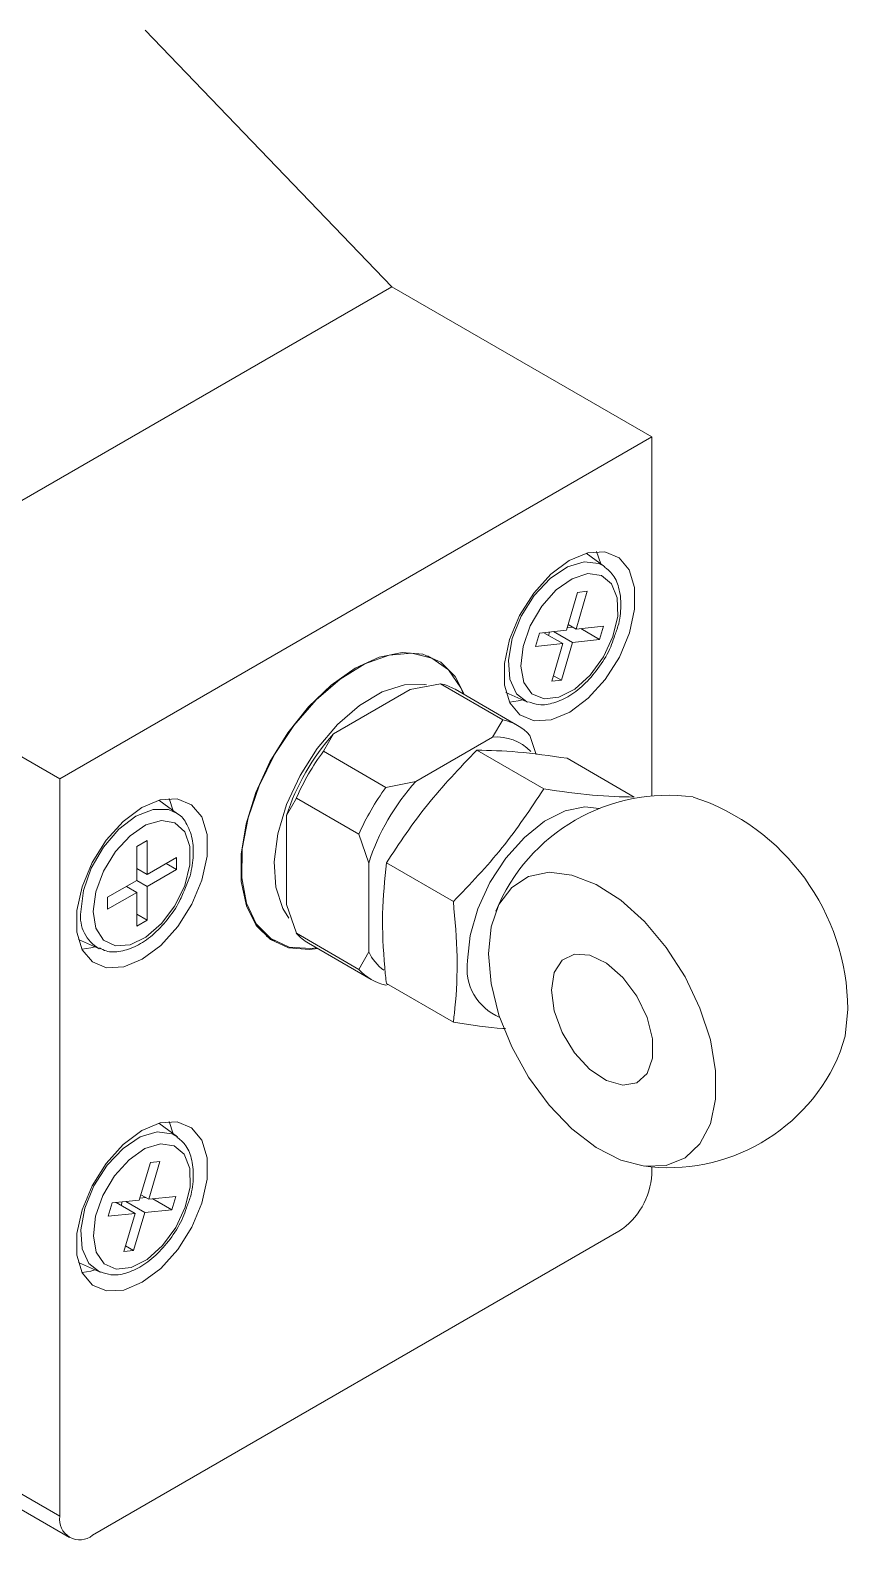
# Model space of a CAD drawing. Header units: inches. Extents: x 0.2 to 16.3, y 0.2 to 11.5.
# Drawn here: x 13.356 to 13.702, y 8.958 to 9.597 of the extents above; entities that cross this region are included whole.
import ezdxf

# ---------------------------------------------------------------- set-up
doc = ezdxf.new("R2010")
doc.units = ezdxf.units.IN
doc.header["$MEASUREMENT"] = 0

msp = doc.modelspace()

# ---------------------------------------------------------------- linework, layer by layer
at = {"color": 7, "linetype": 'Continuous', "lineweight": 18}
for p, q in [((13.40473, 9.59655), (13.50911, 9.48808)), ((13.50913, 9.48809), (13.25858, 9.34346)), ((13.61909, 9.42461), (13.50913, 9.48809)), ((13.61909, 9.42461), (13.36854, 9.27998)), ((13.61909, 9.2727), (13.61909, 9.42461)), ((13.59926, 9.36967), (13.59139, 9.37541)), ((13.59755, 9.37092), (13.59575, 9.37614)), ((13.58774, 9.35882), (13.58308, 9.34283)), ((13.58715, 9.34328), (13.59181, 9.35926)), ((13.59181, 9.35926), (13.58774, 9.35882)), ((13.36854, 9.27998), (13.25858, 9.34346)), ((13.57157, 9.34156), (13.56992, 9.33592)), ((13.58308, 9.34283), (13.57157, 9.34156)), ((13.5735, 9.34177), (13.58144, 9.33719)), ((13.57548, 9.34063), (13.57589, 9.34204)), ((13.57756, 9.34222), (13.5855, 9.33763)), ((13.58337, 9.34381), (13.58577, 9.34407)), ((13.58378, 9.34522), (13.58715, 9.34328)), ((13.59867, 9.34455), (13.58715, 9.34328)), ((13.58908, 9.34349), (13.59702, 9.3389)), ((13.59702, 9.3389), (13.59867, 9.34455)), ((13.56992, 9.33592), (13.58144, 9.33719)), ((13.58144, 9.33719), (13.57678, 9.3212)), ((13.58085, 9.32165), (13.5855, 9.33763)), ((13.5855, 9.33763), (13.59702, 9.3389)), ((13.52807, 9.32993), (13.52439, 9.33205)), ((13.57678, 9.3212), (13.58085, 9.32165)), ((13.57748, 9.32359), (13.58085, 9.32165)), ((13.51691, 9.31769), (13.48445, 9.29895)), ((13.52964, 9.3202), (13.51691, 9.31769)), ((13.52964, 9.3202), (13.55607, 9.30494)), ((13.56232, 9.30256), (13.53588, 9.31782)), ((13.55738, 9.31649), (13.56629, 9.31255)), ((13.56671, 9.31237), (13.56629, 9.31255)), ((13.55174, 9.29762), (13.55607, 9.30494)), ((13.48445, 9.29895), (13.48012, 9.29163)), ((13.55174, 9.29762), (13.51924, 9.27886)), ((13.56751, 9.29834), (13.57025, 9.2903)), ((13.48012, 9.29163), (13.50656, 9.27636)), ((13.57342, 9.27569), (13.54506, 9.29207)), ((13.6117, 9.27227), (13.58333, 9.28864)), ((13.36854, 9.27998), (13.36854, 8.96815)), ((13.50656, 9.27636), (13.51924, 9.27886)), ((13.41831, 9.26521), (13.41044, 9.27095)), ((13.4166, 9.26645), (13.41479, 9.27168)), ((13.46868, 9.27182), (13.4645, 9.26441)), ((13.46868, 9.27182), (13.49513, 9.25655)), ((13.4645, 9.26441), (13.4645, 9.22688)), ((13.4993, 9.24432), (13.49513, 9.25655)), ((13.40553, 9.25391), (13.40115, 9.25138)), ((13.40115, 9.25138), (13.40115, 9.23704)), ((13.40553, 9.23957), (13.40553, 9.25391)), ((13.41796, 9.24674), (13.40553, 9.23957)), ((13.41357, 9.24421), (13.41796, 9.24167)), ((13.41796, 9.24167), (13.41796, 9.24674)), ((13.4993, 9.24432), (13.4993, 9.20679)), ((13.53515, 9.22807), (13.50678, 9.24445)), ((13.40115, 9.2421), (13.40553, 9.23957)), ((13.40553, 9.2345), (13.41796, 9.24167)), ((13.40115, 9.23704), (13.38873, 9.22986)), ((13.38873, 9.2248), (13.40115, 9.23197)), ((13.39676, 9.2345), (13.40115, 9.23197)), ((13.40115, 9.23703), (13.40553, 9.2345)), ((13.40115, 9.23197), (13.40115, 9.21763)), ((13.40553, 9.22016), (13.40553, 9.2345)), ((13.38873, 9.22986), (13.38873, 9.2248)), ((13.4645, 9.22688), (13.46868, 9.21465)), ((13.40115, 9.22269), (13.40553, 9.22016)), ((13.40115, 9.21763), (13.40553, 9.22016)), ((13.37642, 9.21203), (13.38534, 9.20809)), ((13.45589, 9.2134), (13.45957, 9.21128)), ((13.46868, 9.21465), (13.49513, 9.19938)), ((13.47387, 9.21043), (13.50032, 9.19516)), ((13.49513, 9.19938), (13.4993, 9.20679)), ((13.50753, 9.19297), (13.50656, 9.19278)), ((13.53515, 9.17703), (13.50678, 9.19341)), ((13.41831, 9.12858), (13.41044, 9.13433)), ((13.4166, 9.12983), (13.41479, 9.13506)), ((13.4069, 9.11776), (13.40215, 9.10176)), ((13.40621, 9.10217), (13.41095, 9.11817)), ((13.41095, 9.11817), (13.4069, 9.11776)), ((13.61909, 9.11279), (13.61909, 9.11583)), ((13.40285, 9.10411), (13.40621, 9.10217)), ((13.41769, 9.10332), (13.40621, 9.10217)), ((13.41601, 9.09767), (13.41769, 9.10332)), ((13.39067, 9.10061), (13.389, 9.09497)), ((13.40215, 9.10176), (13.39067, 9.10061)), ((13.39239, 9.10079), (13.40048, 9.09612)), ((13.39451, 9.09956), (13.39495, 9.10104)), ((13.39644, 9.10119), (13.40453, 9.09652)), ((13.40241, 9.10263), (13.40497, 9.10289)), ((13.40453, 9.09652), (13.41601, 9.09767)), ((13.40793, 9.10234), (13.41601, 9.09767)), ((13.389, 9.09497), (13.40048, 9.09612)), ((13.40048, 9.09612), (13.39573, 9.08012)), ((13.39979, 9.08053), (13.40453, 9.09652)), ((13.38246, 8.96011), (13.60517, 9.08868)), ((13.39573, 9.08012), (13.39979, 9.08053)), ((13.39643, 9.08246), (13.39979, 9.08053)), ((13.37642, 9.0754), (13.38534, 9.07146)), ((13.32678, 8.99225), (13.36854, 8.96815)), ((13.33086, 8.98324), (13.37262, 8.95913))]:
    msp.add_line(p, q, dxfattribs=at)
at = {"color": 7, "linetype": 'Continuous', "lineweight": 18, "flags": 128}
for points in [[(13.58418, 9.37231), (13.59203, 9.37558), (13.59925, 9.37598), (13.60526, 9.37349), (13.60957, 9.3683), (13.61183, 9.36083), (13.61187, 9.3517), (13.60966, 9.34164), (13.60541, 9.33147), (13.59944, 9.322), (13.59225, 9.31401), (13.58441, 9.30815), (13.57656, 9.30488), (13.56934, 9.30448), (13.56333, 9.30698), (13.55902, 9.31217), (13.55676, 9.31963), (13.55672, 9.32876), (13.55892, 9.33882), (13.56318, 9.34899), (13.56915, 9.35846), (13.57634, 9.36645), (13.58418, 9.37231)], [(13.59201, 9.36673), (13.5854, 9.36461), (13.57866, 9.35985), (13.57254, 9.35296), (13.56769, 9.3447), (13.56463, 9.33595), (13.56371, 9.32766), (13.56502, 9.32074), (13.56842, 9.31592), (13.57354, 9.31375), (13.57982, 9.31444), (13.58659, 9.31793), (13.59311, 9.32383), (13.59867, 9.33151), (13.60268, 9.34014), (13.60469, 9.34878), (13.6045, 9.35649), (13.60211, 9.36243), (13.59779, 9.36598), (13.59201, 9.36673)], [(13.53943, 9.31578), (13.53827, 9.31848), (13.5331, 9.32601), (13.52609, 9.33095), (13.51756, 9.33307), (13.50793, 9.33226), (13.49764, 9.32857), (13.48717, 9.32217), (13.47701, 9.31336), (13.46764, 9.30256), (13.45949, 9.29025), (13.45295, 9.27703), (13.44831, 9.26351), (13.44581, 9.25032), (13.44555, 9.23807), (13.44754, 9.22735), (13.4517, 9.21865), (13.45783, 9.21238), (13.46565, 9.20884), (13.47478, 9.20818), (13.47725, 9.20848)], [(13.49362, 9.32675), (13.50375, 9.33141), (13.51345, 9.33343), (13.52229, 9.33269), (13.52989, 9.32924), (13.53591, 9.32323), (13.53988, 9.31551)], [(13.47771, 9.20821), (13.47419, 9.20778), (13.46534, 9.20852), (13.45775, 9.21197), (13.45173, 9.21798), (13.44755, 9.22629), (13.44539, 9.23654), (13.44535, 9.24827), (13.44742, 9.26098), (13.45153, 9.27412), (13.45748, 9.2871), (13.46502, 9.29936), (13.47382, 9.31036), (13.48349, 9.31962), (13.49362, 9.32675)], [(13.52375, 9.31973), (13.52311, 9.31984), (13.51445, 9.3197), (13.50505, 9.3167), (13.49542, 9.31099), (13.48608, 9.30289), (13.47753, 9.29283), (13.47023, 9.28136), (13.46458, 9.26909), (13.46089, 9.25669), (13.45934, 9.24482), (13.46003, 9.23412), (13.46291, 9.22517), (13.46548, 9.22106)], [(13.55892, 9.31235), (13.56264, 9.31292), (13.56435, 9.3134)], [(13.40323, 9.26785), (13.41107, 9.27112), (13.4183, 9.27152), (13.42431, 9.26902), (13.42862, 9.26384), (13.43088, 9.25637), (13.43091, 9.24724), (13.42871, 9.23718), (13.42446, 9.22701), (13.41849, 9.21754), (13.41129, 9.20955), (13.40346, 9.20369), (13.39561, 9.20042), (13.38839, 9.20002), (13.38238, 9.20252), (13.37807, 9.2077), (13.3758, 9.21517), (13.37577, 9.2243), (13.37797, 9.23436), (13.38223, 9.24453), (13.38819, 9.254), (13.39539, 9.26199), (13.40323, 9.26785)], [(13.54114, 9.20311), (13.54224, 9.21373), (13.54545, 9.22495), (13.55058, 9.23606), (13.5573, 9.24636), (13.56519, 9.2552), (13.57376, 9.26204), (13.58246, 9.26643), (13.59076, 9.26811), (13.59684, 9.26739)], [(13.38275, 9.22388), (13.38387, 9.21681), (13.38709, 9.21179), (13.39208, 9.20936), (13.39829, 9.2098), (13.40504, 9.21306), (13.41161, 9.21877), (13.41729, 9.22633), (13.42145, 9.23491), (13.42365, 9.24358), (13.42365, 9.25141), (13.42145, 9.25754), (13.41729, 9.26131), (13.41161, 9.26232), (13.40504, 9.26045), (13.39829, 9.2559), (13.39208, 9.24917), (13.38709, 9.24099), (13.38387, 9.23225), (13.38275, 9.22388)], [(13.55, 9.20603), (13.55112, 9.19341), (13.55445, 9.18008), (13.55983, 9.16666), (13.567, 9.15378), (13.57563, 9.14204), (13.58531, 9.13199), (13.5956, 9.1241), (13.60601, 9.11875), (13.61606, 9.11617), (13.62527, 9.11649), (13.63322, 9.1197), (13.63953, 9.12564), (13.64391, 9.13404), (13.64615, 9.1445), (13.64615, 9.15654), (13.64391, 9.1696), (13.63953, 9.18305), (13.63322, 9.19628), (13.62527, 9.20866), (13.61606, 9.21962), (13.60601, 9.22864), (13.5956, 9.2353), (13.58531, 9.23929), (13.57563, 9.24043), (13.567, 9.23865), (13.55983, 9.23405), (13.55445, 9.22684), (13.55112, 9.21735), (13.55, 9.20603)], [(13.37797, 9.20789), (13.38169, 9.20846), (13.3834, 9.20894)], [(13.57664, 9.19065), (13.57781, 9.19807), (13.58119, 9.20333), (13.58641, 9.20587), (13.59292, 9.2054), (13.6, 9.202), (13.60688, 9.19601), (13.61283, 9.18809), (13.61719, 9.1791), (13.61949, 9.17001), (13.61949, 9.16181), (13.61719, 9.15538), (13.61283, 9.15143), (13.60688, 9.15038), (13.6, 9.15234), (13.59292, 9.1571), (13.58641, 9.16415), (13.58119, 9.17272), (13.57781, 9.18189), (13.57664, 9.19065)], [(13.70211, 9.1825), (13.70098, 9.17118), (13.69893, 9.16446)], [(13.40323, 9.13122), (13.41107, 9.13449), (13.4183, 9.13489), (13.42431, 9.1324), (13.42862, 9.12721), (13.43088, 9.11975), (13.43091, 9.11062), (13.42871, 9.10056), (13.42446, 9.09038), (13.41849, 9.08092), (13.41129, 9.07293), (13.40346, 9.06706), (13.39561, 9.0638), (13.38839, 9.0634), (13.38238, 9.06589), (13.37807, 9.07108), (13.3758, 9.07854), (13.37577, 9.08767), (13.37797, 9.09773), (13.38223, 9.10791), (13.38819, 9.11737), (13.39539, 9.12536), (13.40323, 9.13122)], [(13.4112, 9.12566), (13.4046, 9.1236), (13.39786, 9.1189), (13.39171, 9.11205), (13.38682, 9.1038), (13.38373, 9.09505), (13.38276, 9.08675), (13.38402, 9.07978), (13.38737, 9.07492), (13.39245, 9.07268), (13.39872, 9.0733), (13.40548, 9.07673), (13.41202, 9.08259), (13.41761, 9.09024), (13.42166, 9.09885), (13.42372, 9.1075), (13.42357, 9.11524), (13.42123, 9.12124), (13.41696, 9.12484), (13.4112, 9.12566)], [(13.37797, 9.07127), (13.38169, 9.07183), (13.3834, 9.07232)], [(13.38574, 9.07129), (13.38564, 9.07133), (13.38534, 9.07146)]]:
    msp.add_lwpolyline(points, dxfattribs=at)
at = {"color": 8, "linetype": 'Continuous', "lineweight": 18, "flags": 128}
for points in [[(13.56629, 9.31255), (13.56193, 9.31597), (13.55908, 9.32209), (13.55845, 9.33014), (13.56009, 9.33931), (13.56386, 9.34872), (13.56938, 9.35744), (13.57611, 9.36462), (13.58339, 9.36956), (13.59051, 9.37177)], [(13.59051, 9.37177), (13.59678, 9.37103), (13.59922, 9.3697)], [(13.37744, 9.22375), (13.37858, 9.23275), (13.3819, 9.24218), (13.38707, 9.25114), (13.39358, 9.25873), (13.4008, 9.26422), (13.40802, 9.26706), (13.41453, 9.26699), (13.41825, 9.26525)], [(13.38534, 9.07146), (13.38089, 9.075), (13.37809, 9.08118), (13.37751, 9.08926), (13.37921, 9.09845), (13.38302, 9.10785), (13.38858, 9.11654), (13.39533, 9.12368), (13.40261, 9.12855), (13.40972, 9.1307)], [(13.40972, 9.1307), (13.41596, 9.12989), (13.41828, 9.12861)]]:
    msp.add_lwpolyline(points, dxfattribs=at)
at = {"color": 7, "linetype": 'Continuous', "lineweight": 18}
for centre, radius, start, end in [((13.52527, 9.29935), 0.0213, 60.1234, 78.17826), ((13.55178, 9.2843), 0.02108, 41.74096, 78.24829), ((13.55465, 9.23539), 0.0947, 137.844, 162.156), ((13.55349, 9.27767), 0.02002, 43.98914, 95.0197), ((13.56625, 9.22869), 0.10668, 143.84551, 156.15449), ((13.5927, 9.21342), 0.10668, 143.84551, 156.15449), ((13.58945, 9.2153), 0.0947, 137.84358, 162.15642), ((13.62605, 9.19427), 0.07874, 82.23487, 157.75976), ((13.60684, 9.18181), 0.09527, 0.4168, 71.73945), ((13.4845, 9.22879), 0.02122, 221.77377, 239.91946), ((13.51846, 9.216), 0.02126, 205.66913, 233.02585), ((13.51086, 9.21342), 0.02108, 221.74096, 258.24829), ((13.56349, 9.1999), 0.02257, 171.84343, 247.31837), ((13.62605, 9.19427), 0.07874, 262.23487, 337.75976), ((13.58887, 9.11416), 0.03025, 302.60548, 357.39452), ((13.37703, 8.96677), 0.0086, 170.78596, 309.20329)]:
    msp.add_arc(centre, radius, start, end, dxfattribs=at)
at = {"color": 8, "linetype": 'Continuous', "lineweight": 18}
msp.add_arc((13.39299, 9.22176), 0.01568, 172.71762, 240.47205, dxfattribs=at)
at = {"color": 7, "linetype": 'Continuous', "lineweight": 18}
for points, knots in [([(13.60315, 9.3398), (13.60376, 9.34136), (13.6055, 9.34585), (13.60634, 9.35324), (13.6055, 9.36074), (13.60301, 9.36647), (13.60024, 9.36863), (13.59907, 9.36954)], [0, 0, 0, 0, 0.130534, 0.374267, 0.621486, 0.84063, 1, 1, 1, 1]), ([(13.5669, 9.31256), (13.56835, 9.31204), (13.57171, 9.31084), (13.57782, 9.31185), (13.58454, 9.3149), (13.59124, 9.32025), (13.59716, 9.3274), (13.60132, 9.33421), (13.60271, 9.33846), (13.60315, 9.3398)], [0, 0, 0, 0, 0.114192, 0.265087, 0.423929, 0.589808, 0.756625, 0.923133, 1, 1, 1, 1]), ([(13.50678, 9.24445), (13.51231, 9.25276), (13.52347, 9.26955), (13.53782, 9.28451), (13.54506, 9.29207)], [0, 0, 0, 0, 0.495216, 1, 1, 1, 1]), ([(13.54506, 9.29207), (13.55059, 9.29196), (13.56175, 9.29173), (13.57609, 9.28968), (13.58333, 9.28864)], [0, 0, 0, 0, 0.495216, 1, 1, 1, 1]), ([(13.53515, 9.22807), (13.54225, 9.23548), (13.5566, 9.25043), (13.56778, 9.26722), (13.57342, 9.27569)], [0, 0, 0, 0, 0.4952157, 1, 1, 1, 1]), ([(13.57342, 9.27569), (13.58053, 9.27467), (13.59488, 9.27261), (13.60606, 9.27238), (13.6117, 9.27227)], [0, 0, 0, 0, 0.495216, 1, 1, 1, 1]), ([(13.42171, 9.23399), (13.42215, 9.23493), (13.42389, 9.23876), (13.42514, 9.24565), (13.42517, 9.25395), (13.42276, 9.26044), (13.42015, 9.26438), (13.41828, 9.26518), (13.4182, 9.26521)], [0, 0, 0, 0, 0.077215, 0.310997, 0.547637, 0.787522, 0.990962, 1, 1, 1, 1]), ([(13.50678, 9.19341), (13.50654, 9.19569), (13.50551, 9.20577), (13.50469, 9.22335), (13.50608, 9.23738), (13.50678, 9.24445)], [0, 0, 0, 0, 0.126972, 0.560077, 1, 1, 1, 1]), ([(13.3854, 9.20845), (13.38629, 9.20796), (13.38896, 9.20653), (13.39446, 9.20684), (13.40111, 9.20903), (13.40789, 9.21361), (13.41416, 9.22016), (13.41903, 9.22723), (13.42094, 9.23205), (13.42171, 9.23399)], [0, 0, 0, 0, 0.076357, 0.22835, 0.385195, 0.550851, 0.719397, 0.887593, 1, 1, 1, 1]), ([(13.53515, 9.17703), (13.53538, 9.17904), (13.53641, 9.18793), (13.53723, 9.20457), (13.53584, 9.2202), (13.53515, 9.22807)], [0, 0, 0, 0, 0.1269715, 0.560077, 1, 1, 1, 1]), ([(13.55725, 9.17433), (13.55686, 9.17435), (13.55059, 9.17461), (13.54262, 9.17586), (13.53515, 9.17703)], [0, 0, 0, 0, 0.0633656, 1, 1, 1, 1]), ([(13.42212, 9.0985), (13.42274, 9.10005), (13.4245, 9.10453), (13.42538, 9.11191), (13.4246, 9.11945), (13.42214, 9.12527), (13.41934, 9.1275), (13.41814, 9.12845)], [0, 0, 0, 0, 0.128997, 0.371384, 0.617206, 0.835616, 1, 1, 1, 1]), ([(13.38594, 9.0715), (13.38733, 9.07098), (13.39063, 9.06976), (13.39668, 9.07071), (13.4034, 9.0737), (13.41011, 9.07899), (13.41606, 9.08609), (13.42025, 9.09289), (13.42167, 9.09715), (13.42212, 9.0985)], [0, 0, 0, 0, 0.110867, 0.262212, 0.421361, 0.587733, 0.755166, 0.922279, 1, 1, 1, 1])]:
    msp.add_open_spline(points, degree=3, knots=knots, dxfattribs=at)

doc.saveas('drawing.dxf')
